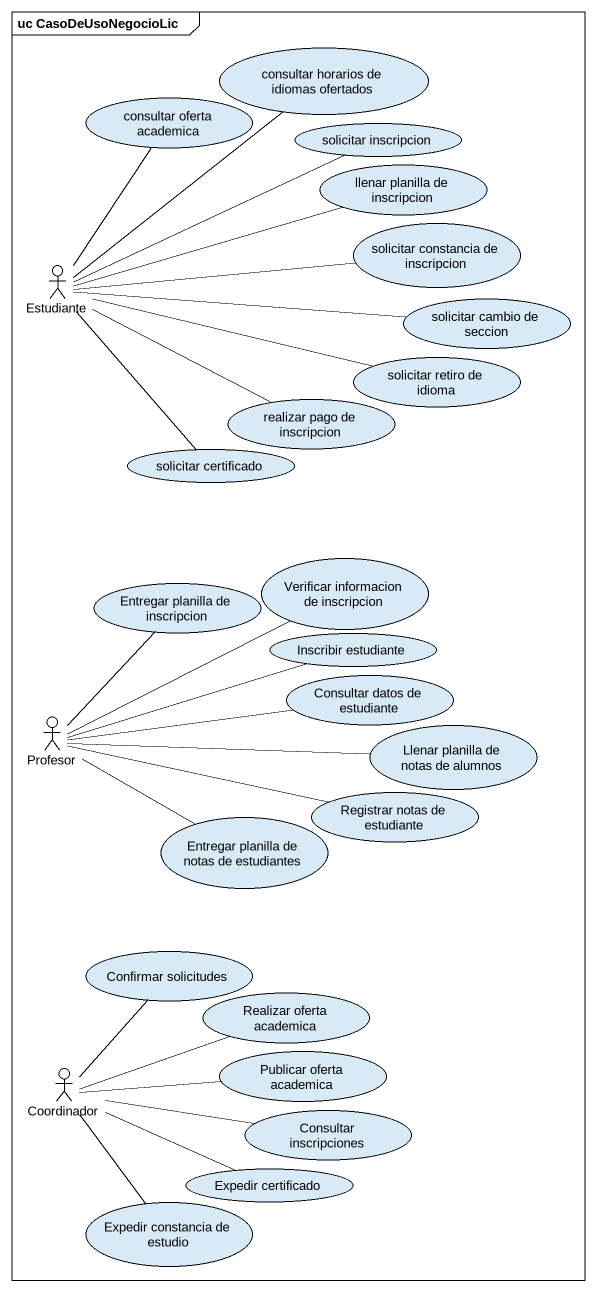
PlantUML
@startuml
mainframe uc CasoDeUsoNegocioLic
usecase "consultar horarios de idiomas ofertados" as consultar_horarios_de
usecase "consultar oferta academica" as consultar_oferta_academica
usecase "solicitar inscripcion" as solicitar_inscripcion
usecase "llenar planilla de inscripcion" as llenar_planilla_de
usecase "solicitar constancia de inscripcion" as solicitar_constancia_de
actor Estudiante
usecase "solicitar cambio de seccion" as solicitar_cambio_de_seccion
usecase "realizar pago de inscripcion" as realizar_pago_de_inscripcion
usecase "solicitar retiro de idioma" as solicitar_retiro_de_idioma
usecase "solicitar certificado" as solicitar_certificado
usecase "Verificar informacion de inscripcion" as Verificar_informacion_de
usecase "Entregar planilla de inscripcion" as Entregar_planilla_de
usecase "Inscribir estudiante" as Inscribir_estudiante
actor Profesor
usecase "Consultar datos de estudiante" as Consultar_datos_de
usecase "Llenar planilla de notas de alumnos" as Llenar_planilla_de_notas_de
usecase "Entregar planilla de notas de estudiantes" as Entregar_planilla_de_notas
usecase "Registrar notas de estudiante" as Registrar_notas_de
usecase "Confirmar solicitudes" as Confirmar_solicitudes
usecase "Realizar oferta academica" as Realizar_oferta_academica
actor Coordinador
usecase "Publicar oferta academica" as Publicar_oferta_academica
usecase "Consultar inscripciones" as Consultar_inscripciones
usecase "Expedir constancia de estudio" as Expedir_constancia_de
usecase "Expedir certificado" as Expedir_certificado
Estudiante -up- consultar_horarios_de
Estudiante -up- consultar_oferta_academica
Estudiante -right- solicitar_inscripcion
Estudiante -right- llenar_planilla_de
Estudiante -right- solicitar_constancia_de
Estudiante -right- solicitar_cambio_de_seccion
Estudiante -right- realizar_pago_de_inscripcion
Estudiante -right- solicitar_retiro_de_idioma
Estudiante -- solicitar_certificado
Profesor -right- Verificar_informacion_de
Profesor -up- Entregar_planilla_de
Profesor -right- Inscribir_estudiante
Profesor -right- Consultar_datos_de
Profesor -right- Llenar_planilla_de_notas_de
Profesor -right- Entregar_planilla_de_notas
Profesor -right- Registrar_notas_de
Coordinador -up- Confirmar_solicitudes
Coordinador -right- Realizar_oferta_academica
Coordinador -right- Publicar_oferta_academica
Coordinador -right- Consultar_inscripciones
Coordinador -- Expedir_constancia_de
Coordinador -right- Expedir_certificado
@enduml
